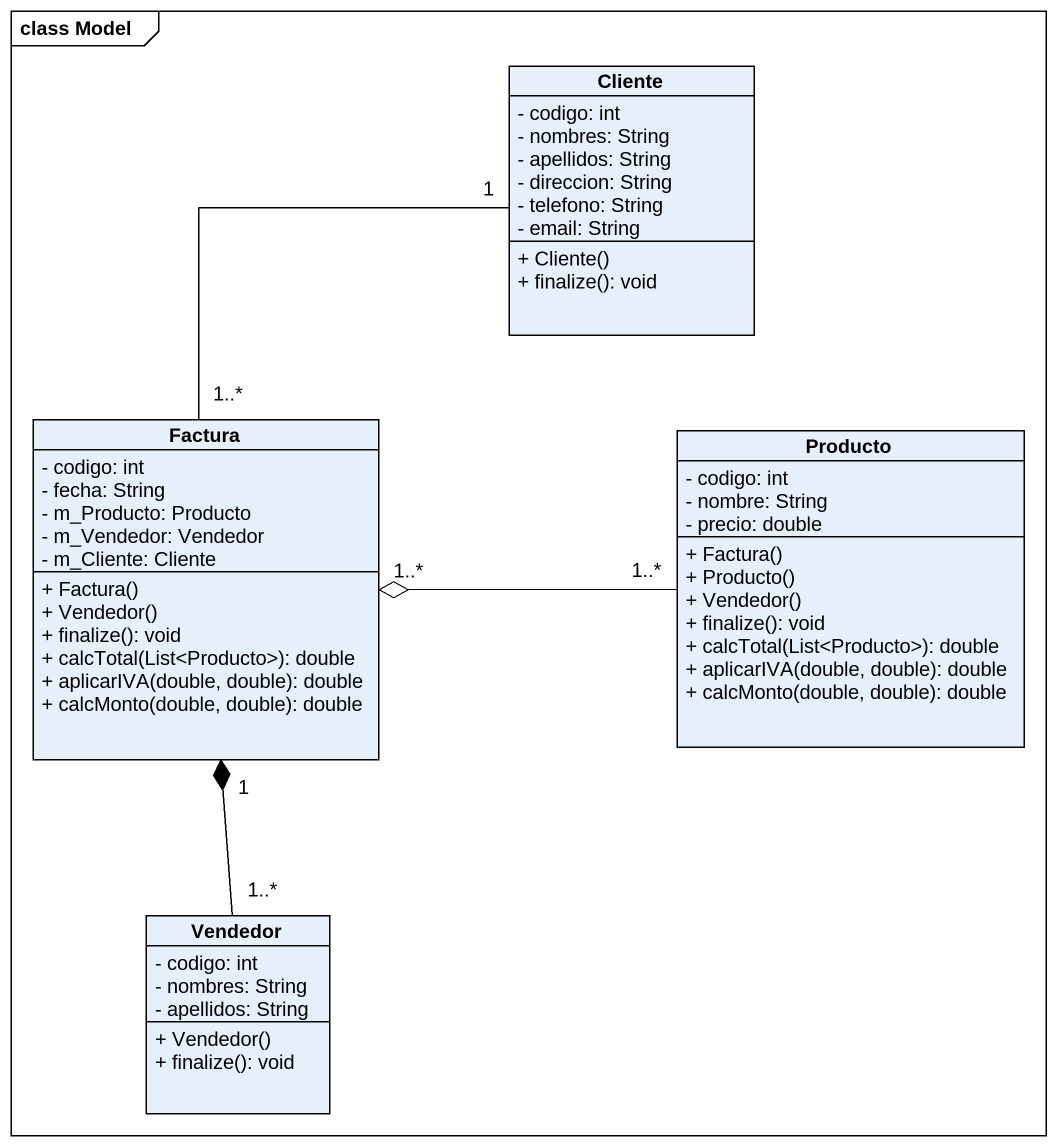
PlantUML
@startuml
mainframe class Model
hide circle
hide empty members
skinparam classAttributeIconSize 0
class Cliente {
  - codigo: int
  - nombres: String
  - apellidos: String
  - direccion: String
  - telefono: String
  - email: String
  + Cliente()
  + finalize(): void
}
class Factura {
  - codigo: int
  - fecha: String
  - m_Producto: Producto
  - m_Vendedor: Vendedor
  - m_Cliente: Cliente
  + Factura()
  + Vendedor()
  + finalize(): void
  + calcTotal(List<Producto>): double
  + aplicarIVA(double, double): double
  + calcMonto(double, double): double
}
class Producto {
  - codigo: int
  - nombre: String
  - precio: double
  + Factura()
  + Producto()
  + Vendedor()
  + finalize(): void
  + calcTotal(List<Producto>): double
  + aplicarIVA(double, double): double
  + calcMonto(double, double): double
}
class Vendedor {
  - codigo: int
  - nombres: String
  - apellidos: String
  + Vendedor()
  + finalize(): void
}
Cliente "1" -- "1..*" Factura
Producto "1..*" -left-o "1..*" Factura
Vendedor "1..*" -up-* "1" Factura
@enduml
